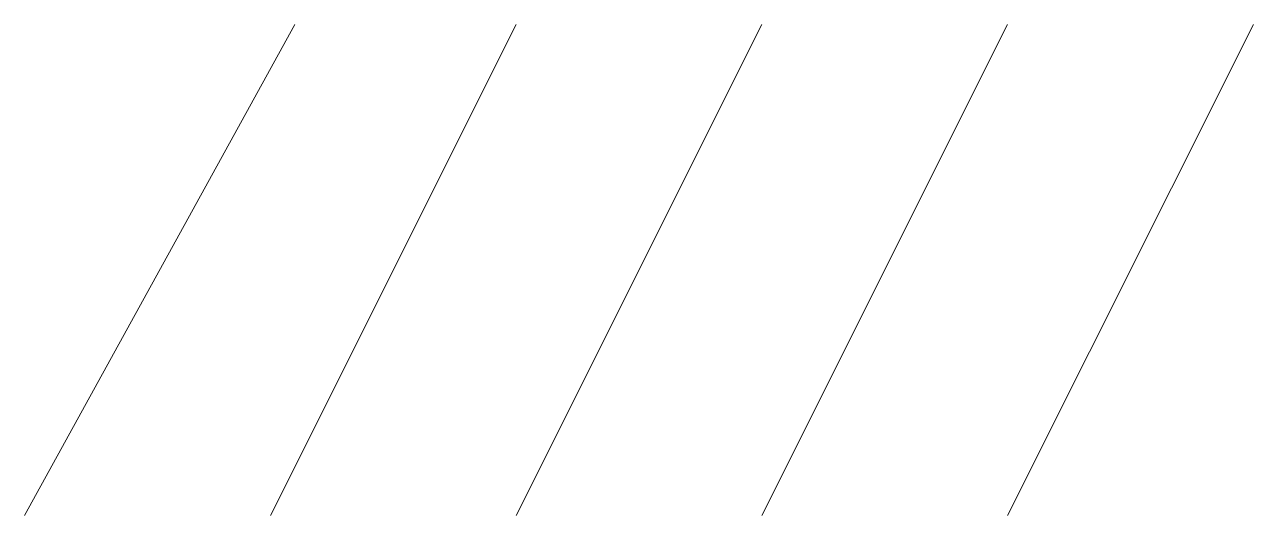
# Model space of a CAD drawing. Extents: x -3 to 2, y -1 to 1.
import ezdxf

# ---------------------------------------------------------------- set-up
doc = ezdxf.new("R2010")
doc.units = 0
doc.layers.get('0').update_dxf_attribs({"linetype": 'CONTINUOUS', "lineweight": 0})

msp = doc.modelspace()

# ---------------------------------------------------------------- linework, layer by layer
for p, q in [((-1.9, 1), (-3, -1)), ((-2, -1), (-1, 1)), ((-1, -1), (0, 1)), ((0, -1), (1, 1)), ((1, -1), (2, 1))]:
    msp.add_line(p, q)

doc.saveas('drawing.dxf')
